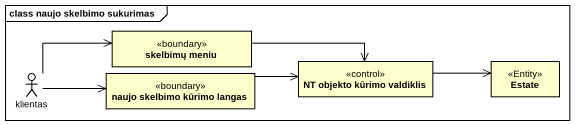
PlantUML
@startuml
mainframe class naujo skelbimo sukurimas
allowmixing
hide circle
hide empty members
class "skelbimų meniu" as skelbimų_meniu <<boundary>>
actor klientas
class "naujo skelbimo kūrimo langas" as naujo_skelbimo_kūrimo_langas <<boundary>>
class "NT objekto kūrimo valdiklis" as NT_objekto_kūrimo_valdiklis <<control>>
class Estate <<Entity>>
skelbimų_meniu -right-> NT_objekto_kūrimo_valdiklis
klientas -right-> skelbimų_meniu
klientas -right-> naujo_skelbimo_kūrimo_langas
naujo_skelbimo_kūrimo_langas -right-> NT_objekto_kūrimo_valdiklis
NT_objekto_kūrimo_valdiklis -right-> Estate
@enduml
